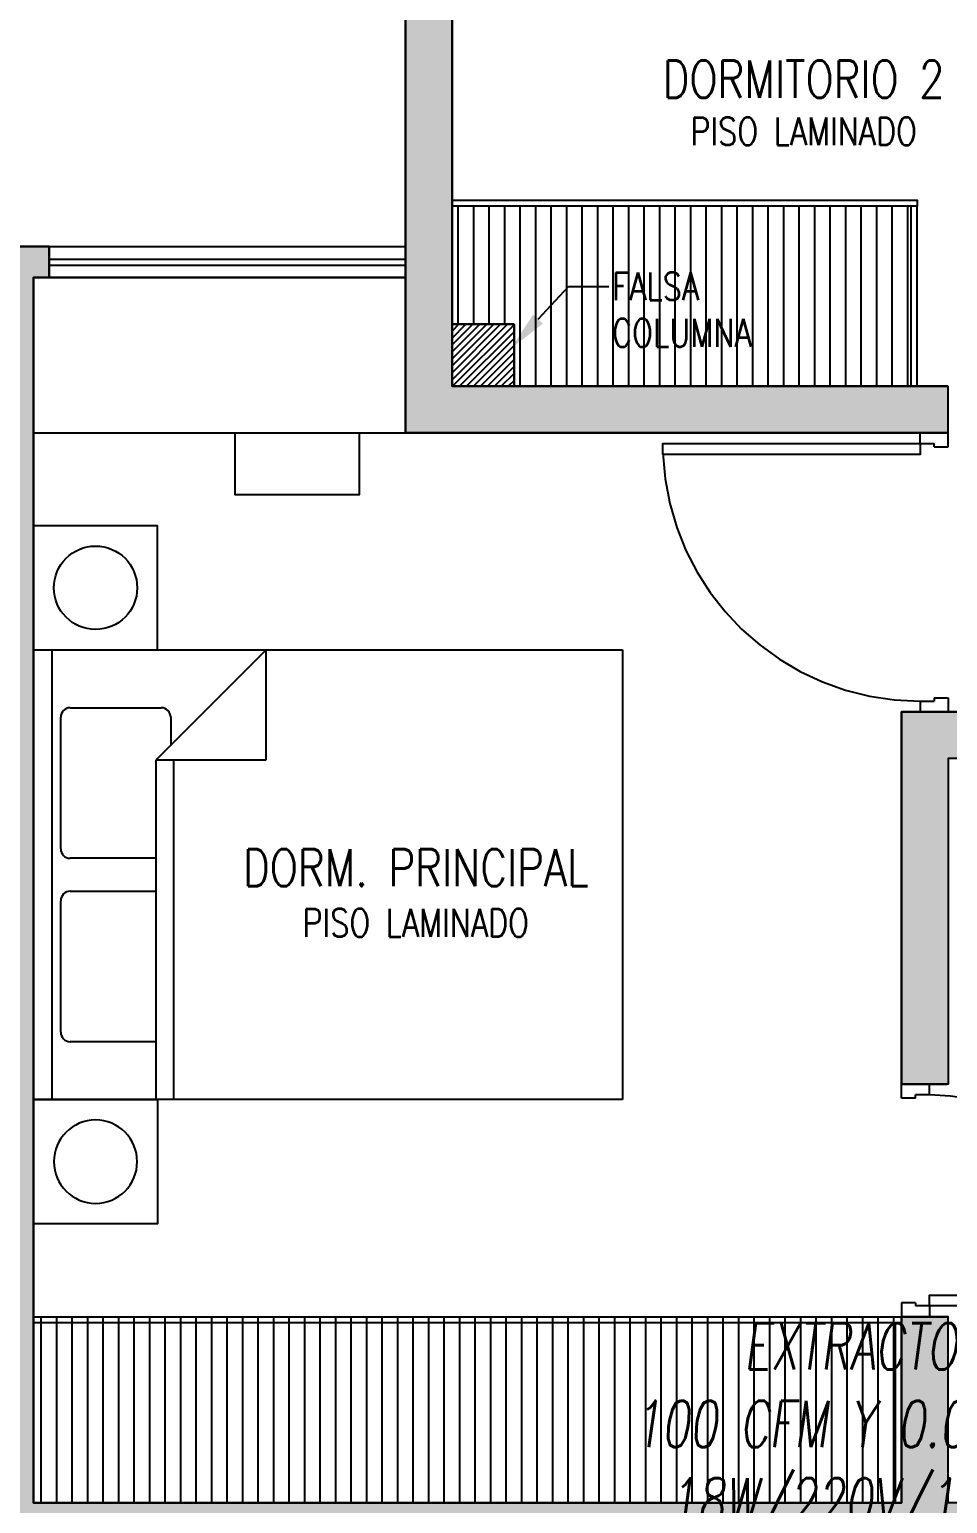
# Model space of a CAD drawing. Header units: millimetres. Extents: x -3 to 53, y -269 to 39.
# Drawn here: x 0.137 to 3.098, y -107.477 to -102.725 of the extents above; entities that cross this region are included whole.
import ezdxf
from ezdxf import colors
from ezdxf.entities.mleader import LeaderData, LeaderLine
from ezdxf.enums import TextEntityAlignment as Align
from ezdxf.math import Vec2, Vec3

# ---------------------------------------------------------------- set-up
doc = ezdxf.new("R2010")
doc.units = ezdxf.units.MM
doc.header["$LTSCALE"] = 15
doc.header["$PDMODE"] = 67
doc.header["$PDSIZE"] = 0.1
doc.linetypes.add('HIDDEN2', pattern=[0.1875, 0.125, -0.0625])
doc.layers.get('0').update_dxf_attribs({"color": 250})
doc.layers.get('DEFPOINTS').update_dxf_attribs({"color": 250})
for name, color, linetype in [('A-EST HATCH', 250, 'Continuous'), ('A-EST PLACAS', 250, 'Continuous'), ('A-EST VIGAS', 250, 'HIDDEN2'), ('A-HATCH', 250, 'Continuous'), ('A-MOBILIARIO', 250, 'Continuous'), ('A-MURO BAJO', 251, 'Continuous'), ('A-TEXTO-ACABADO PISO', 250, 'Continuous'), ('A-TEXTO-AMBIENTE', 252, 'Continuous'), ('A-TEXTO-INDICACIONES', 250, 'Continuous'), ('DLP_MOBILIARIO FIJO', 250, 'Continuous'), ('L6 Linea fina', 141, 'Continuous')]:
    doc.layers.add(name, color=color, linetype=linetype)
doc.layers.add('A-MUROS', color=252, linetype='Continuous', lineweight=30)
doc.styles.add('JNV ING', font='romans.shx', dxfattribs={"width": 0.7, "oblique": 8, "height": 0.15})
doc.styles.add('ROMANS', font='romans.shx', dxfattribs={"width": 0.8})

# ---------------------------------------------------------------- blocks, each defined once
blk = doc.blocks.new('EST.P10')
at = {"layer": 'A-EST HATCH'}
h = blk.add_hatch(color=256, dxfattribs=at)
h.dxf.hatch_style = 1
h.paths.add_polyline_path([(39.55, -2.74), (39.55, 3.325), (37.9, 3.325), (37.9, 3.525), (39.7, 3.525), (39.7, 2.65), (41.2, 2.65), (41.2, 3.15), (41.35, 3.15), (41.35, 2.45), (39.7, 2.45), (39.7, -2.74)])
h.paths.add_polyline_path([(18.45, 7.325), (20.05, 7.325), (20.05, 10.425), (18.85, 10.425), (18.85, 10.575), (20.2, 10.575), (20.2, 7.175), (18.45, 7.175)])
h.paths.add_polyline_path([(17.65, 10.575), (17.5, 10.575), (17.5, 7.175), (17.65, 7.175)])
h.paths.add_polyline_path([(12.15, 11.05), (11.85, 11.05), (11.85, 10.9), (12, 10.9), (12, 7.825), (12.15, 7.825)])
h.paths.add_polyline_path([(15.1, 10.425), (15.1, 7.325), (16.7, 7.325), (16.7, 7.175), (14.95, 7.175), (14.95, 10.575), (16.3, 10.575), (16.3, 10.425)])
h.paths.add_polyline_path([(5.85, 10.9), (5.25, 10.9), (5.25, 11.05), (6, 11.05), (6, 7.65), (4.85, 7.65), (4.85, 7.8), (5.85, 7.8)])
h.paths.add_polyline_path([(4.05, 11.05), (4.05, 7.65), (3.9, 7.65), (3.9, 11.05)])
h.paths.add_polyline_path([(3.1, 7.8), (1.5, 7.8), (1.5, 10.9), (2.7, 10.9), (2.7, 11.05), (1.35, 11.05), (1.35, 7.65), (3.1, 7.65)])
h.paths.add_polyline_path([(5.85, -2.65), (5.25, -2.65), (5.25, -2.8), (6, -2.8), (6, 0.6), (4.85, 0.6), (4.85, 0.45), (5.85, 0.45)])
h.paths.add_polyline_path([(4.05, -2.8), (4.05, 0.6), (3.9, 0.6), (3.9, -2.8)])
h.paths.add_polyline_path([(3.1, 0.45), (1.5, 0.45), (1.5, -2.65), (2.7, -2.65), (2.7, -2.8), (1.35, -2.8), (1.35, 0.6), (3.1, 0.6)])
h.paths.add_polyline_path([(8.7, -0.35), (8.85, -0.35), (8.85, -2.65), (9, -2.65), (9, -2.8), (8.7, -2.8)])
h.paths.add_polyline_path([(18.45, 0.925), (20.05, 0.925), (20.05, -2.175), (18.85, -2.175), (18.85, -2.325), (20.2, -2.325), (20.2, 1.075), (18.45, 1.075)])
h.paths.add_polyline_path([(17.65, -2.325), (17.5, -2.325), (17.5, 1.075), (17.65, 1.075)])
h.paths.add_polyline_path([(12.15, -2.8), (11.85, -2.8), (11.85, -2.65), (12, -2.65), (12, 0.425), (12.15, 0.425)])
h.paths.add_polyline_path([(15.1, -2.175), (15.1, 0.925), (16.7, 0.925), (16.7, 1.075), (14.95, 1.075), (14.95, -2.325), (16.3, -2.325), (16.3, -2.175)])
h.paths.add_polyline_path([(31.6, 7.325), (30, 7.325), (30, 10.425), (31.2, 10.425), (31.2, 10.575), (29.85, 10.575), (29.85, 7.175), (31.6, 7.175)])
h.paths.add_polyline_path([(32.4, 10.575), (32.55, 10.575), (32.55, 7.175), (32.4, 7.175)])
h.paths.add_polyline_path([(38.2, 11.05), (38.2, 10.9), (38.05, 10.9), (38.05, 7.825), (37.9, 7.825), (37.9, 11.05)])
h.paths.add_polyline_path([(27.6, 4.725), (37, 4.725), (37, 4.875), (33.45, 4.875), (33.45, 6.275), (33.25, 6.275), (33.25, 4.875), (30.35, 4.875), (30.35, 6.275), (30.2, 6.275), (30.2, 4.875), (27.8, 4.875), (27.8, 6.125), (29.45, 6.125), (29.45, 6.275), (27.175, 6.275), (27.175, 6.125), (27.6, 6.125)])
h.paths.add_polyline_path([(34.95, 10.425), (34.95, 7.325), (33.35, 7.325), (33.35, 7.175), (35.1, 7.175), (35.1, 10.575), (33.75, 10.575), (33.75, 10.425)])
h.paths.add_polyline_path([(39.7, 5.8), (41.35, 5.8), (41.35, 5.1), (41.2, 5.1), (41.2, 5.6), (39.7, 5.6), (39.7, 4.725), (37.9, 4.725), (37.9, 4.925), (39.55, 4.925), (39.55, 10.99), (39.7, 10.99)])
h.paths.add_polyline_path([(44.2, 10.9), (44.8, 10.9), (44.8, 11.05), (44.05, 11.05), (44.05, 7.65), (45.2, 7.65), (45.2, 7.8), (44.2, 7.8)])
h.paths.add_polyline_path([(46, 11.05), (46, 7.65), (46.15, 7.65), (46.15, 11.05)])
h.paths.add_polyline_path([(46.95, 7.8), (48.55, 7.8), (48.55, 10.9), (47.35, 10.9), (47.35, 11.05), (48.7, 11.05), (48.7, 7.65), (46.95, 7.65)])
h.paths.add_polyline_path([(46, -2.8), (46, 0.6), (46.15, 0.6), (46.15, -2.8)])
h.paths.add_polyline_path([(46.95, 0.45), (48.55, 0.45), (48.55, -2.65), (47.35, -2.65), (47.35, -2.8), (48.7, -2.8), (48.7, 0.6), (46.95, 0.6)])
h.paths.add_polyline_path([(41.35, 0.7), (41.2, 0.7), (41.2, -2.65), (41.05, -2.65), (41.05, -2.8), (41.35, -2.8)])
h.paths.add_polyline_path([(31.6, 0.925), (30, 0.925), (30, -2.175), (31.2, -2.175), (31.2, -2.325), (29.85, -2.325), (29.85, 1.075), (31.6, 1.075)])
h.paths.add_polyline_path([(32.4, -2.325), (32.55, -2.325), (32.55, 1.075), (32.4, 1.075)])
h.paths.add_polyline_path([(37.9, -2.8), (38.2, -2.8), (38.2, -2.65), (38.05, -2.65), (38.05, 0.425), (37.9, 0.425)])
h.paths.add_polyline_path([(34.95, -2.175), (34.95, 0.925), (33.35, 0.925), (33.35, 1.075), (35.1, 1.075), (35.1, -2.325), (33.75, -2.325), (33.75, -2.175)])
h.paths.add_polyline_path([(10.35, 3.525), (12.15, 3.525), (12.15, 3.375), (10.5, 3.375), (10.5, -2.74), (10.35, -2.74), (10.35, 2.5), (8.7, 2.5), (8.7, 3.15), (8.85, 3.15), (8.85, 2.65), (10.35, 2.65)])
h.paths.add_polyline_path([(44.05, -2.8), (44.05, 0.6), (45.2, 0.6), (45.2, 0.45), (44.2, 0.45), (44.2, -2.65), (44.8, -2.65), (44.8, -2.8)])
h.paths.add_polyline_path([(46.9532, 5.55), (47.1, 5.55), (47.1, 6.75), (44.95, 6.75), (44.95, 6.6), (45.4, 6.6), (45.4, 5), (45.6, 5), (45.6, 6.6), (46.95, 6.6), (46.95, 5.55)], flags=17)
h.paths.add_polyline_path([(46.9532, 2.7), (47.1, 2.7), (47.1, 1.5), (44.95, 1.5), (44.95, 1.65), (45.4, 1.65), (45.4, 3.25), (45.6, 3.25), (45.6, 1.65), (46.95, 1.65), (46.95, 2.7)], flags=17)
h.paths.add_polyline_path([(41.1999, 4.2), (44.05, 4.2), (44.05, 6.75), (44.2, 6.75), (44.2, 4.2), (46.95, 4.2), (46.95, 4.8), (47.1, 4.8), (47.1, 4.2), (49.9, 4.2), (49.9, 8.15), (49.85, 8.15), (49.85, 8.25), (50.05, 8.25), (50.05, 0), (49.85, 0), (49.85, 0.1), (49.8999, 0.1), (49.9, 4.05), (47.1, 4.05), (47.1, 3.45), (46.95, 3.45), (46.95, 4.05), (44.2, 4.05), (44.2, 1.5), (44.05, 1.5), (44.05, 4.05), (41.1999, 4.05)])
h.paths.add_polyline_path([(41.35, 11.05), (41.35, 7.55), (41.2, 7.55), (41.2, 10.9), (41.05, 10.9), (41.05, 11.05)])
h.paths.add_polyline_path([(27.15, 4.725), (25.15, 4.725), (25.15, 4.875), (27, 4.875), (27, 8.275), (25.15, 8.275), (25.15, 8.425), (27, 8.425), (27, 10.575), (27.85, 10.575), (27.85, 10.425), (27.15, 10.425)])
h.paths.add_polyline_path([(10.35, 10.99), (10.35, 5.75), (8.7, 5.75), (8.7, 5.1), (8.85, 5.1), (8.85, 5.6), (10.35, 5.6), (10.35, 4.725), (12.15, 4.725), (12.15, 4.875), (10.5, 4.875), (10.5, 10.99)])
h.paths.add_polyline_path([(2.95, 4.2), (0.15, 4.2), (0.1499, 8.15), (0.2, 8.15), (0.2, 8.25), (0, 8.25), (0, 0), (0.2, 0), (0.2, 0.0997), (0.1501, 0.1), (0.15, 4.05), (2.95, 4.05), (2.95, 3.45), (3.1, 3.45), (3.1, 4.05), (5.85, 4.05), (5.85, 1.5), (6, 1.5), (6, 4.05), (8.8501, 4.05), (8.8501, 4.2), (6, 4.2), (6, 6.75), (5.85, 6.75), (5.85, 4.2), (3.1, 4.2), (3.1, 4.8), (2.95, 4.8)])
h.paths.add_polyline_path([(8.7, 11.05), (9, 11.05), (9, 10.9), (8.85, 10.9), (8.85, 8.6), (8.7, 8.6)])
h.paths.add_polyline_path([(3.0968, 5.55), (2.95, 5.55), (2.95, 6.75), (5.1, 6.75), (5.1, 6.6), (4.65, 6.6), (4.65, 5), (4.45, 5), (4.45, 6.6), (3.1, 6.6), (3.1, 5.55)], flags=17)
h.paths.add_polyline_path([(3.0968, 2.7), (2.95, 2.7), (2.95, 1.5), (5.1, 1.5), (5.1, 1.65), (4.65, 1.65), (4.65, 3.25), (4.45, 3.25), (4.45, 1.65), (3.1, 1.65), (3.1, 2.7)], flags=17)
h.paths.add_polyline_path([(23.35, 4.725), (23.2, 4.725), (23.2, 8.425), (23.35, 8.425)])
h.paths.add_polyline_path([(22.45, 6.125), (22.45, 4.725), (13.05, 4.725), (13.05, 4.875), (16.6, 4.875), (16.6, 6.275), (16.8, 6.275), (16.8, 4.875), (19.7, 4.875), (19.7, 6.275), (19.85, 6.275), (19.85, 4.875), (22.25, 4.875), (22.25, 6.125), (20.6, 6.125), (20.6, 6.275), (22.845, 6.275), (22.845, 6.125)])
h.paths.add_polyline_path([(29, 1.975), (29, 2.125), (27.2, 2.125), (27.2, 3.375), (29.75, 3.375), (29.75, 1.975), (29.9, 1.975), (29.9, 3.375), (33.25, 3.375), (33.25, 1.975), (33.45, 1.975), (33.45, 3.375), (37, 3.375), (37, 3.525), (27, 3.525), (27, 1.975)])
h.paths.add_polyline_path([(27, 1.95), (27, -1.775), (23.35, -1.775), (23.35, 0.875), (25.7, 0.875), (25.7, 1.425), (26, 1.425), (26, 1.575), (25.55, 1.575), (25.55, 1.025), (23.35, 1.025), (23.35, 3.375), (26, 3.375), (26, 3.525), (23.2, 3.525), (23.2, -1.925), (27, -1.925), (27, -2.325), (27.85, -2.325), (27.85, -2.175), (27.15, -2.175), (27.15, 1.95)])
at = {"layer": 'A-EST PLACAS'}
for points in [[(3.1, 7.8), (1.5, 7.8), (1.5, 10.9), (2.7, 10.9), (2.7, 11.05), (1.35, 11.05), (1.35, 7.65), (3.1, 7.65)], [(3.0968, 5.55), (2.95, 5.55), (2.95, 6.75), (5.1, 6.75), (5.1, 6.6), (4.65, 6.6), (4.65, 5), (4.45, 5), (4.45, 6.6), (3.1, 6.6), (3.1, 5.55)]]:
    blk.add_lwpolyline(points, close=True, dxfattribs=at)
blk.add_lwpolyline([(8.8501, 4.05), (8.8501, 4.2), (6, 4.2), (6, 6.75), (5.85, 6.75), (5.85, 4.2), (3.1, 4.2), (3.1, 4.8), (2.95, 4.8), (2.95, 4.2), (0.15, 4.2), (0.15, 8.15), (0.2, 8.15), (0.2, 8.25), (0, 8.25), (0, 0)], dxfattribs=at)
at = {"layer": 'A-EST VIGAS'}
blk.add_line((0.2, 8.25), (1.35, 8.25), dxfattribs=at)
blk = doc.blocks.new('*U140')
for p, q in [((0.01, 0.855), (0.01, 0.9)), ((0.1, 0.865), (0.055, 0.865)), ((0.055, 0.855), (0.055, 0.865)), ((0.1, 0.865), (0.1, 0.9)), ((0.055, 0.855), (0.01, 0.855)), ((0.055, 0.045), (0.01, 0.045)), ((0.01, 0.045), (0.01, 0)), ((0.055, 0.045), (0.055, 0.035)), ((0.1, 0.035), (0.055, 0.035)), ((0.1, 0.035), (0.1, 0))]:
    blk.add_line(p, q)
blk.add_lwpolyline([(0.93, 0.07), (0.93, 0.035), (0.1, 0.035), (0.1, 0.07)], close=True)
at = {"linetype": 'HIDDEN2'}
blk.add_arc((0.0995, 0.0339), 0.8311, 2.2301, 89.9672, dxfattribs=at)
blk = doc.blocks.new('A$C3E6679A6')
for p, q in [((0, 1.8444), (0.0001, 1.9044)), ((0.0001, 1.9044), (1.4501, 1.9044)), ((1.4501, 1.9044), (1.4501, 1.8444))]:
    blk.add_line(p, q)
at = {"linetype": 'Continuous'}
for p, q in [((0, 1.8444), (1.45, 1.8444)), ((0, 0.0044), (0, 1.8444)), ((0.2173, 1.8167), (0.6414, 1.8167)), ((0.8086, 1.8167), (1.2327, 1.8167)), ((1.45, 1.8444), (1.45, 0.0044)), ((0.1867, 1.5087), (0.1867, 1.786)), ((0.672, 1.786), (0.672, 1.5087)), ((0.778, 1.5087), (0.778, 1.786)), ((1.2633, 1.786), (1.2633, 1.4926)), ((0, 1.5084), (1.0953, 1.5084)), ((1.45, 1.1538), (1.0953, 1.5084)), ((1.0953, 1.5084), (1.0953, 1.1538)), ((1.0953, 1.4524), (0, 1.4524)), ((1.2327, 1.462), (1.1418, 1.462)), ((1.0953, 1.1538), (1.45, 1.1538)), ((1.45, 0.0044), (0, 0.0044))]:
    blk.add_line(p, q, dxfattribs=at)
for centre, start, end in [((0.2173, 1.786), 90, 180), ((0.6414, 1.786), 0, 90), ((0.8086, 1.786), 90, 180), ((1.2327, 1.786), 0, 90), ((1.2327, 1.4926), 270, 0)]:
    blk.add_arc(centre, 0.0306, start, end, dxfattribs=at)
at = {"layer": 'DEFPOINTS', "color": 0, "linetype": 'ByBlock'}
for p in [(0, 1.9044), (0, 0)]:
    blk.add_point(p, dxfattribs=at)
blk = doc.blocks.new('A$C2EBA15F5')
blk.add_lwpolyline([(0, 0.4), (0, 0), (0.4, 0), (0.4, 0.4)], close=True)
blk.add_circle((0.2, 0.2), 0.1344)
blk = doc.blocks.new('*U142')
for p, q in [((0.01, 0.705), (0.01, 0.75)), ((0.1, 0.715), (0.055, 0.715)), ((0.055, 0.705), (0.055, 0.715)), ((0.1, 0.715), (0.1, 0.75)), ((0.055, 0.705), (0.01, 0.705)), ((0.055, 0.045), (0.01, 0.045)), ((0.01, 0.045), (0.01, 0)), ((0.055, 0.045), (0.055, 0.035)), ((0.1, 0.035), (0.055, 0.035)), ((0.1, 0.035), (0.1, 0))]:
    blk.add_line(p, q)
blk.add_lwpolyline([(0.78, 0.07), (0.78, 0.035), (0.1, 0.035), (0.1, 0.07)], close=True)
at = {"linetype": 'HIDDEN2'}
blk.add_arc((0.0996, 0.0341), 0.6809, 2.2301, 89.9672, dxfattribs=at)
blk = doc.blocks.new('Vent SSHH G1')
at = {"layer": 'L6 Linea fina'}
ml = blk.add_multileader_mtext('Standard', dxfattribs=at)
ml.set_content('{\\LEA-01}\\PEXTRACTOR AXIAL\\P100 CFM Y 0.05" C.A.\\P18W/220V/1F/60Hz', color=12, style='JNV ING')
ml.set_leader_properties(color=256, linetype='ByLayer', lineweight=-1)
ml.build(insert=Vec2(0, 0))
ml.multileader.update_dxf_attribs({"dogleg_length": 0.05, "arrow_head_size": 0.15})
ctx = ml.context
ctx.base_point, ctx.char_height, ctx.arrow_head_size, ctx.landing_gap_size, ctx.plane_origin = Vec3(-2.4325, 0.5296), 0.15, 0.15, 0.07, Vec3(-0.0254, -0.0729)
ctx.text_align_type = 2
notes = []
notes.append((ctx, [(0, (1, 1, 0), (-0.4686, 0.5296), (-1, 0), 0.05, [(0, [(-0.0254, -0.0729)], 0, [])])]))
ctx.mtext.insert, ctx.mtext.alignment, ctx.mtext.flow_direction = Vec3(-0.5886, 0.6296), 3, 5
for ctx, leaders in notes:
    for number, flags, end, landing, length, lines in leaders:
        leader = LeaderData()
        leader.index, (leader.has_last_leader_line, leader.has_dogleg_vector, leader.attachment_direction) = number, flags
        leader.last_leader_point, leader.dogleg_vector, leader.dogleg_length = Vec3(end), Vec3(landing), length
        for number, points, colour, breaks in lines:
            line = LeaderLine()
            line.index, line.vertices, line.color, line.breaks = number, Vec3.list(points), colors.encode_raw_color(colour), breaks
            leader.lines.append(line)
        ctx.leaders.append(leader)

msp = doc.modelspace()

# ---------------------------------------------------------------- hatches: boundary and pattern name
at = {"layer": 'A-HATCH'}
h = msp.add_hatch(dxfattribs=at)
h.set_pattern_fill('ANSI31', color=256, scale=0.005, angle=180)
h.set_pattern_definition([(225, (8.850052, -107.549667), (0.01122532, -0.01122532), [])])
h.paths.add_polyline_path([(1.5, -103.6747), (1.7, -103.6747), (1.7, -103.8747), (1.5, -103.8747)])
at = {"layer": 'DLP_MOBILIARIO FIJO'}
h = msp.add_hatch(dxfattribs=at)
h.set_pattern_fill('_USER', color=256, scale=0.05, angle=450, pattern_type=0)
h.set_pattern_definition([(90, (-14.079946, -124.1697), (-0.05, 2e-17), [])])
h.paths.add_polyline_path([(2.98, -103.2947), (2.98, -103.8747), (1.7, -103.8747), (1.7, -103.6747), (1.5, -103.6747), (1.5, -103.2947)])
h = msp.add_hatch(dxfattribs=at)
h.set_pattern_fill('_USER', color=256, scale=0.05, angle=270, pattern_type=0)
h.set_pattern_definition([(270, (50.074947, -107.62463), (0.05, -9e-18), [])])
h.paths.add_polyline_path([(0.1499, -107.4747), (2.95, -107.4747), (2.95, -106.8747), (0.1499, -106.8747)])
h = msp.add_hatch(dxfattribs=at)
h.set_pattern_fill('_USER', color=256, scale=0.05, angle=270, pattern_type=0)
h.set_pattern_definition([(270, (-9543.784857, -5019.29045), (0.05, -9e-18), [])])
edge = h.paths.add_edge_path()
edge.add_line((2.93, -107.4747), (2.93, -106.8947))

# ---------------------------------------------------------------- linework, layer by layer
at = {"layer": 'A-MOBILIARIO'}
msp.add_lwpolyline([(1.35, -104.0247), (1.35, -103.5247), (0.15, -103.5247), (0.15, -104.0247)], close=True, dxfattribs=at)
for points in [[(0.15, -103.5247), (0.15, -104.0247)], [(1.35, -104.0247), (1.35, -103.5247)], [(1.2, -104.0247), (1.2, -104.2247), (0.8, -104.2247), (0.8, -104.0247)]]:
    msp.add_lwpolyline(points, dxfattribs=at)
at = {"layer": 'A-MURO BAJO'}
for p, q in [((0.2, -103.4247), (1.35, -103.4247)), ((0.2, -103.5247), (1.35, -103.5247))]:
    msp.add_line(p, q, dxfattribs=at)
at = {"layer": 'A-MUROS'}
for p, q in [((1.35, -104.0247), (1.35, -100.6247)), ((1.5, -103.6747), (1.5, -100.7747)), ((0.2, -103.4247), (0, -103.4247, 0)), ((1.7, -103.6747), (1.5, -103.6747)), ((1.7, -103.8747), (1.7, -103.6747)), ((3.1, -103.8747), (1.7, -103.8747)), ((3.1, -104.0247), (1.35, -104.0247)), ((2.95, -106.1247), (2.95, -104.9247)), ((2.95, -104.9247), (5.1, -104.9247)), ((2.95, -106.1247), (3.0968, -106.1247)), ((3.1, -106.8747), (2.95, -106.8747)), ((2.95, -106.8747), (2.95, -107.4747)), ((2.95, -107.4746), (0.15, -107.4747))]:
    msp.add_line(p, q, dxfattribs=at)
for points in [[(0.2, -103.4247), (0.2, -103.5247)], [(0.2, -103.5247), (0.2, -103.4247)], [(0.15, -103.5247), (0.15, -107.4747)], [(0.15, -107.4747), (0.15, -103.5247)], [(0.2, -103.5247), (0.15, -103.5247), (0.15, -107.4747), (2.95, -107.4747)]]:
    msp.add_lwpolyline(points, dxfattribs=at)
at = {"layer": 'DLP_MOBILIARIO FIJO'}
for p, q in [((0.2, -103.4647), (1.35, -103.4647)), ((0.2, -103.4847), (1.35, -103.4847))]:
    msp.add_line(p, q, dxfattribs=at)
msp.add_lwpolyline([(1.5, -103.2747), (1.5, -103.8747), (3, -103.8747)], dxfattribs=at)
at = {"layer": 'DLP_MOBILIARIO FIJO', "elevation": 0}
for points in [[(1.5, -103.2747), (3, -103.2747), (3, -103.2947), (1.5, -103.2947)], [(2.98, -103.2947), (2.98, -103.8747)], [(3, -103.8747), (3, -103.2947)], [(0.1499, -106.8747), (0.1499, -107.4747), (2.95, -107.4747), (2.95, -106.8747)], [(0.1499, -106.8747), (2.95, -106.8747)], [(2.95, -106.8947), (0.1499, -106.8947)], [(0.15, -106.8747), (0.15, -107.4747)], [(2.93, -107.4747), (2.93, -106.8947)]]:
    msp.add_lwpolyline(points, dxfattribs=at)

# ---------------------------------------------------------------- block references
at = {"layer": 'A-EST PLACAS'}
msp.add_blockref('EST.P10', (0, -111.6747), dxfattribs=at)
at = {"layer": 'A-MOBILIARIO', "rotation": 180}
msp.add_blockref('*U140', (3.11, -104.0247), dxfattribs=at)
at = {"layer": 'A-MOBILIARIO'}
for name, p in [('A$C2EBA15F5', (0.15, -104.7246)), ('*U142', (2.94, -106.8747, 0))]:
    msp.add_blockref(name, p, dxfattribs=at)
at = {"layer": 'A-MOBILIARIO', "extrusion": (0, 0, -1), "xscale": -1, "zscale": -1, "rotation": 270}
msp.add_blockref('A$C3E6679A6', (-2.0544, -106.1747), dxfattribs=at)
at = {"layer": 'A-MOBILIARIO', "xscale": -1, "rotation": 180}
msp.add_blockref('A$C2EBA15F5', (0.15, -106.1746), dxfattribs=at)
at = {"layer": 'L6 Linea fina'}
msp.add_blockref('Vent SSHH G1', (4.2492, -107.2747, 0), dxfattribs=at)

# ---------------------------------------------------------------- texts
at = {"layer": 'A-TEXTO-ACABADO PISO', "char_height": 0.09, "attachment_point": 2, "style": 'ROMANS'}
for insert in [(2.6342, -103.008), (1.383, -105.5594)]:
    msp.add_mtext_dynamic_manual_height_columns('PISO LAMINADO', width=1.20225, gutter_width=12.5, heights=[0], dxfattribs=dict(at, insert=insert))
at = {"layer": 'A-TEXTO-AMBIENTE', "style": 'ROMANS', "width": 0.8}
for s, p in [('DORMITORIO 2', (2.6341, -102.9447, 0)), ('DORM. PRINCIPAL', (1.3832, -105.487, 0))]:
    msp.add_text(s, height=0.12, dxfattribs=at).set_placement(p, align=Align.CENTER)

# ---------------------------------------------------------------- leaders
at = {"layer": 'A-TEXTO-INDICACIONES'}
ml = msp.add_multileader_mtext('Standard', dxfattribs=at)
ml.set_content('FALSA COLUMNA', color=256, style='ROMANS')
ml.set_leader_properties(color=7)
ml.build(insert=Vec2(0, 0))
ml.multileader.update_dxf_attribs({"dogleg_length": 1.3073, "arrow_head_size": 0.13, "scale": 0.1})
ctx = ml.context
ctx.base_point, ctx.scale, ctx.char_height, ctx.arrow_head_size, ctx.landing_gap_size, ctx.plane_origin = Vec3(2.0059, -103.5528), 0.1, 0.09, 0.13, 0.01, Vec3(1.7914, -102.5694)
notes = []
notes.append((ctx, [(0, (1, 1, 0), (1.8752, -103.5528), (1, 0), 0.1307, [(0, [(1.6891, -103.7538)], 0, [])])]))
ctx.mtext.insert, ctx.mtext.width, ctx.mtext.defined_height, ctx.mtext.flow_direction = Vec3(2.0159, -103.5078), 0.532149, 0.5349, 5
for ctx, leaders in notes:
    for number, flags, end, landing, length, lines in leaders:
        leader = LeaderData()
        leader.index, (leader.has_last_leader_line, leader.has_dogleg_vector, leader.attachment_direction) = number, flags
        leader.last_leader_point, leader.dogleg_vector, leader.dogleg_length = Vec3(end), Vec3(landing), length
        for number, points, colour, breaks in lines:
            line = LeaderLine()
            line.index, line.vertices, line.color, line.breaks = number, Vec3.list(points), colors.encode_raw_color(colour), breaks
            leader.lines.append(line)
        ctx.leaders.append(leader)

doc.saveas('drawing.dxf')
